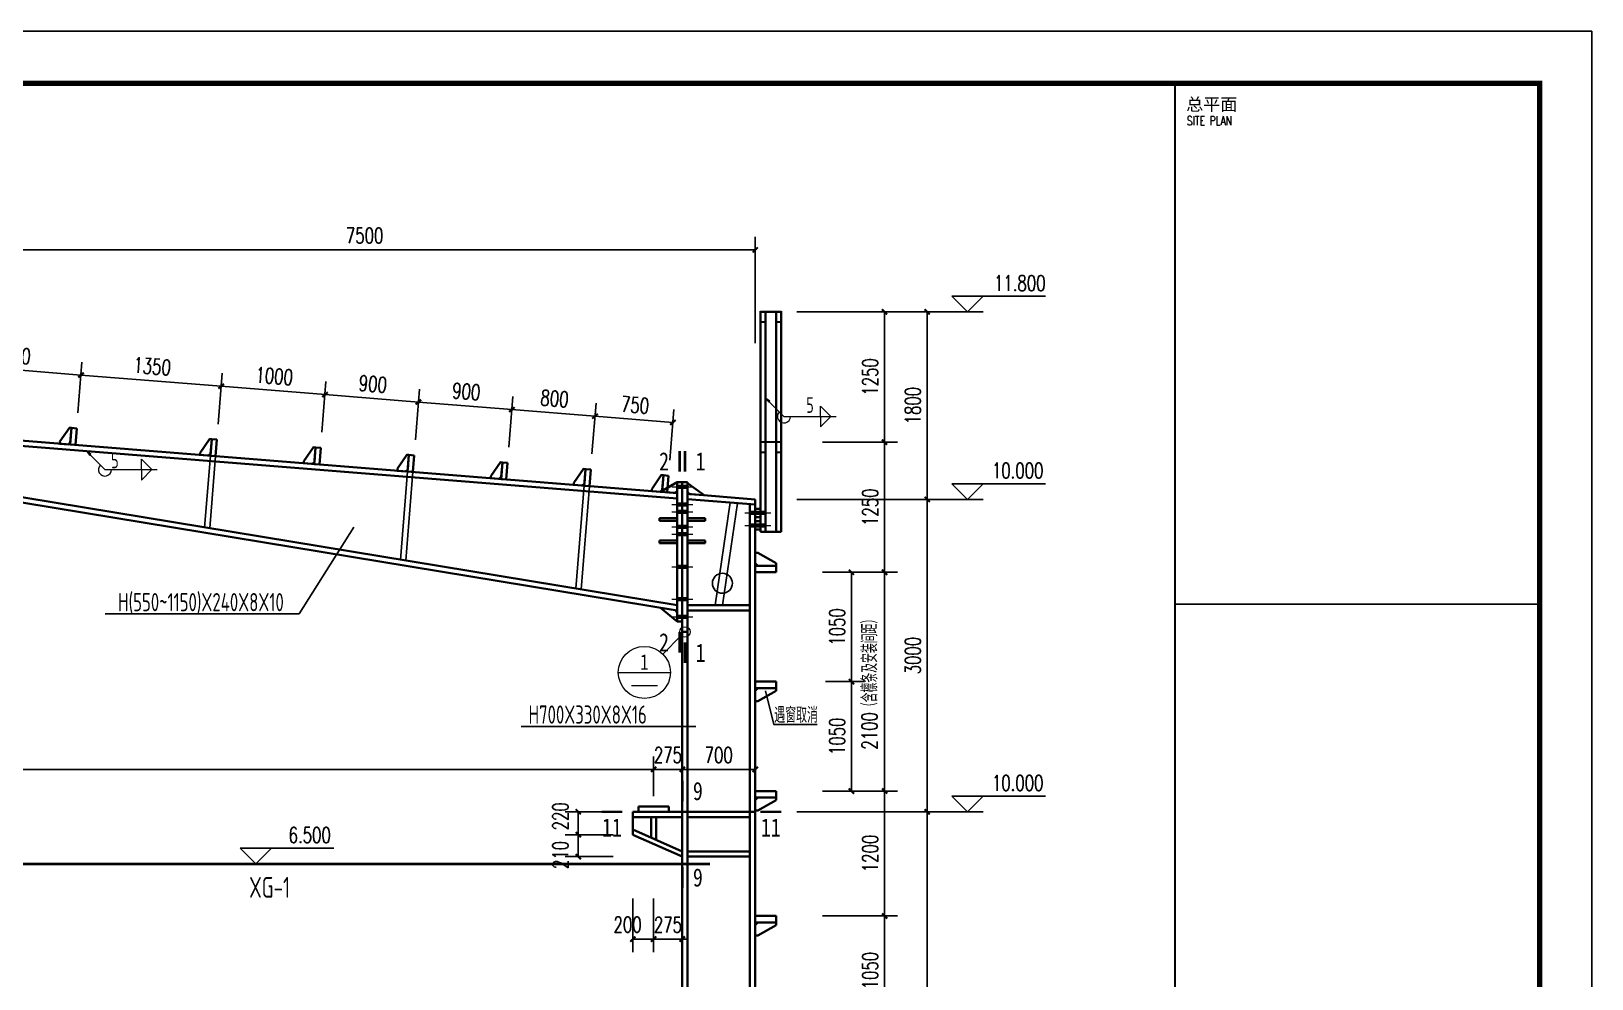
# Model space of a CAD drawing. Extents: x 14475413 to 15955882, y -732572 to -282951.
# Drawn here: x 15676885 to 15706845, y -554591 to -536394 of the extents above; entities that cross this region are included whole.
import ezdxf
from ezdxf.enums import TextEntityAlignment as Align

# ---------------------------------------------------------------- set-up
doc = ezdxf.new("R2010")
doc.units = 0
doc.header["$LTSCALE"] = 1000
doc.header["$MEASUREMENT"] = 0
doc.linetypes.add('DOTE', pattern=[2.42, 2, -0.2, 0.02, -0.2])
for name, color, linetype, lineweight in [('10', 7, 'Continuous', 35), ('114', 2, 'Continuous', 18), ('12', 2, 'Continuous', 35), ('14', 2, 'Continuous', 35), ('墙线__粗线', 7, 'Continuous', 18), ('焊缝标注', 9, 'Continuous', 18), ('索引符号标注', 9, 'Continuous', 18)]:
    doc.layers.add(name, color=color, linetype=linetype, lineweight=lineweight)
for name, color, linetype in [('3T_WOOD', 21, 'Continuous'), ('BALCONY', 6, 'Continuous'), ('FRAMING', 2, 'Continuous'), ('PUB_DIM', 3, 'Continuous'), ('PUB_TEXT', 7, 'Continuous'), ('TK', 4, 'Continuous')]:
    doc.layers.add(name, color=color, linetype=linetype)
doc.styles.add('_TCH_DIM', font='SIMPLEX', dxfattribs={"bigfont": 'GBCBIG'})
doc.styles.add('_TCH_DIM_T3', font='SIMPLEX', dxfattribs={"width": 0.705882, "bigfont": 'GBCBIG'})
doc.styles.add('FromPkpm', font='Pkpmeng', dxfattribs={"width": 0.7, "bigfont": 'hztxt'})
doc.styles.add('ROMANS', font='romans', dxfattribs={"width": 0.65, "height": 231.275})
doc.styles.add('TSSD_Dimension', font='Tssdeng.shx', dxfattribs={"width": 0.7, "bigfont": 'hztxt.shx'})
doc.styles.add('TSSD_REIN', font='tssdeng.shx', dxfattribs={"width": 0.7, "bigfont": 'tssdchn.shx'})
doc.styles.add('图框字体', font='', dxfattribs={"width": 0.8})
doc.styles.add('图签宋体', font='', dxfattribs={"height": 300})
doc.styles.add('宋体', font='', dxfattribs={"width": 0.8})
doc.styles.get('图框字体').set_extended_font_data('NSimSun')
doc.styles.get('图签宋体').set_extended_font_data('NSimSun')
doc.styles.get('宋体').set_extended_font_data('SimSun')
doc.dimstyles.new('_TCH_ARCH&&100', dxfattribs={"dimtxt": 297.5, "dimasz": 100, "dimexe": 250, "dimexo": 300, "dimgap": 126.25, "dimtad": 1, "dimdec": 0, "dimzin": 0, "dimdsep": 46, "dimtxsty": '_TCH_DIM_T3', "dimblk": 'ARCHTICK', "dimcen": 0.09, "dimclrt": 7, "dimazin": 2, "dimtfac": 1, "dimtdec": 0, "dimtix": 1, "dimtmove": 2, "dimatfit": 3, "dimfxl": 0, "dimtolj": 1, "dimtzin": 0, "dimarcsym": 0})

# ---------------------------------------------------------------- blocks, each defined once
blk = doc.blocks.new('w453w53')
at = {"layer": '12', "color": 4}
for p, q in [((473598, 1381074, -5700), (474078, 1381074, -5700)), ((473598, 1380924, -5700), (473598, 1381074, -5700)), ((473598, 1381074, -5700), (474078, 1381074, -5700)), ((473598, 1380924, -5700), (473598, 1380864, -5700)), ((474078, 1380865, -5700), (474018, 1380924, -5700)), ((474078, 1381074, -5700), (474078, 1380925, -5700)), ((473598, 1380864, -5700), (474019, 1380624, -5700)), ((474019, 1380624, -5700), (474078, 1380625, -5700)), ((474078, 1380625, -5700), (474078, 1380865, -5700))]:
    blk.add_line(p, q, dxfattribs=at)
at = {"layer": '12', "color": 4, "elevation": -5700}
blk.add_lwpolyline([(474078, 1380925), (473598, 1380925)], dxfattribs=at)
blk = doc.blocks.new('GeYuanFrame_70858531', base_point=(20.09, 4.53))
at = {"layer": 'TK'}
blk.add_lwpolyline([(20.09, 4.53), (20.09, 598.53), (1491.09, 598.53), (1491.09, 4.53)], close=True, dxfattribs=at)
at = {"layer": 'TK', "const_width": 1}
blk.add_lwpolyline([(45.09, 588.53), (1481.09, 588.53), (1481.09, 14.53), (45.09, 14.53)], close=True, dxfattribs=at)
at = {"layer": 'TK'}
for points, const_width in [([(1411.09, 588.53), (1411.09, 14.53)], 0.4), ([(1411.09, 488.5), (1481.09, 488.5)], 0.35)]:
    blk.add_lwpolyline(points, dxfattribs=dict(at, const_width=const_width))
at = {"layer": 'TK', "style": '图签宋体'}
blk.add_text('总平面', height=2.4, dxfattribs=at).set_placement((1413.23, 583.28))
at = {"layer": 'TK', "style": 'ROMANS', "width": 0.76}
blk.add_text('SITE PLAN', height=1.697, dxfattribs=at).set_placement((1413.35, 580.49))
blk = doc.blocks.new('_ArchTick')
at = {"color": 0, "linetype": 'ByBlock', "const_width": 0.4}
blk.add_lwpolyline([(-0.5, -0.5), (0.5, 0.5)], dxfattribs=at)
blk = doc.blocks.new('*D810')
at = {"layer": 'Defpoints', "color": 0}
for p in [(15691284, -551384), (15694086, -551384), (15691284, -565385)]:
    blk.add_point(p, dxfattribs=at)
at = {"layer": 'PUB_DIM', "color": 0, "lineweight": -2}
for p, q in [((15691584, -551384), (15694336, -551384)), ((15694086, -565385), (15694086, -551384)), ((15691584, -565385), (15694336, -565385))]:
    blk.add_line(p, q, dxfattribs=at)
at = {"layer": 'PUB_DIM', "color": 0, "lineweight": -2, "xscale": 100, "yscale": 100, "zscale": 100}
for p, rotation in [((15694086, -551384), 90), ((15694086, -565385), 270)]:
    blk.add_blockref('_ArchTick', p, dxfattribs=dict(at, rotation=rotation))
at = {"layer": 'PUB_DIM', "color": 7, "insert": (15693811, -558385), "char_height": 297.5, "attachment_point": 5, "rotation": 90, "style": '_TCH_DIM_T3'}
blk.add_mtext('\\A1;7000', dxfattribs=at)
blk = doc.blocks.new('*D811')
at = {"layer": 'Defpoints', "color": 0}
for p in [(15691284, -545384), (15694086, -545384), (15691284, -551384)]:
    blk.add_point(p, dxfattribs=at)
at = {"layer": 'PUB_DIM', "color": 0, "lineweight": -2}
for p, q in [((15691584, -545384), (15694336, -545384)), ((15694086, -551384), (15694086, -545384)), ((15691584, -551384), (15694336, -551384))]:
    blk.add_line(p, q, dxfattribs=at)
at = {"layer": 'PUB_DIM', "color": 0, "lineweight": -2, "xscale": 100, "yscale": 100, "zscale": 100}
for p, rotation in [((15694086, -545384), 90), ((15694086, -551384), 270)]:
    blk.add_blockref('_ArchTick', p, dxfattribs=dict(at, rotation=rotation))
at = {"layer": 'PUB_DIM', "color": 7, "insert": (15693811, -548384), "char_height": 297.5, "attachment_point": 5, "rotation": 90, "style": '_TCH_DIM_T3'}
blk.add_mtext('\\A1;3000', dxfattribs=at)
blk = doc.blocks.new('*D812')
at = {"layer": 'Defpoints', "color": 0}
for p in [(15691284, -541784), (15694086, -541784), (15691284, -545384)]:
    blk.add_point(p, dxfattribs=at)
at = {"layer": 'PUB_DIM', "color": 0, "lineweight": -2}
for p, q in [((15691584, -541784), (15694336, -541784)), ((15694086, -545384), (15694086, -541784)), ((15691584, -545384), (15694336, -545384))]:
    blk.add_line(p, q, dxfattribs=at)
at = {"layer": 'PUB_DIM', "color": 0, "lineweight": -2, "xscale": 100, "yscale": 100, "zscale": 100}
for p, rotation in [((15694086, -541784), 90), ((15694086, -545384), 270)]:
    blk.add_blockref('_ArchTick', p, dxfattribs=dict(at, rotation=rotation))
at = {"layer": 'PUB_DIM', "color": 7, "insert": (15693811, -543584), "char_height": 297.5, "attachment_point": 5, "rotation": 90, "style": '_TCH_DIM_T3'}
blk.add_mtext('\\A1;1800', dxfattribs=at)
blk = doc.blocks.new('*D816')
at = {"layer": 'Defpoints', "color": 0}
for p in [(15691778, -553385), (15693267, -553385), (15691778, -555485)]:
    blk.add_point(p, dxfattribs=at)
at = {"layer": 'PUB_DIM', "color": 0, "lineweight": -2}
for p, q in [((15692078, -553385), (15693517, -553385)), ((15693267, -555485), (15693267, -553385)), ((15692078, -555485), (15693517, -555485))]:
    blk.add_line(p, q, dxfattribs=at)
at = {"layer": 'PUB_DIM', "color": 0, "lineweight": -2, "xscale": 100, "yscale": 100, "zscale": 100}
for p, rotation in [((15693267, -553385), 90), ((15693267, -555485), 270)]:
    blk.add_blockref('_ArchTick', p, dxfattribs=dict(at, rotation=rotation))
at = {"layer": 'PUB_DIM', "color": 7, "insert": (15692992, -554435), "char_height": 297.5, "attachment_point": 5, "rotation": 90, "style": '_TCH_DIM_T3'}
blk.add_mtext('\\A1;1050', dxfattribs=at)
blk = doc.blocks.new('*D817')
at = {"layer": 'Defpoints', "color": 0}
for p in [(15691778, -550985), (15693267, -550985), (15691778, -553385)]:
    blk.add_point(p, dxfattribs=at)
at = {"layer": 'PUB_DIM', "color": 0, "lineweight": -2}
for p, q in [((15692078, -550985), (15693517, -550985)), ((15693267, -553385), (15693267, -550985)), ((15692078, -553385), (15693517, -553385))]:
    blk.add_line(p, q, dxfattribs=at)
at = {"layer": 'PUB_DIM', "color": 0, "lineweight": -2, "xscale": 100, "yscale": 100, "zscale": 100}
for p, rotation in [((15693267, -550985), 90), ((15693267, -553385), 270)]:
    blk.add_blockref('_ArchTick', p, dxfattribs=dict(at, rotation=rotation))
at = {"layer": 'PUB_DIM', "color": 7, "insert": (15692992, -552185), "char_height": 297.5, "attachment_point": 5, "rotation": 90, "style": '_TCH_DIM_T3'}
blk.add_mtext('\\A1;1200', dxfattribs=at)
blk = doc.blocks.new('*D818')
at = {"layer": 'Defpoints', "color": 0}
for p in [(15691778, -546785), (15693267, -546785), (15691778, -550985)]:
    blk.add_point(p, dxfattribs=at)
at = {"layer": 'PUB_DIM', "color": 0, "lineweight": -2}
for p, q in [((15692078, -546785), (15693517, -546785)), ((15693267, -550985), (15693267, -546785)), ((15692078, -550985), (15693517, -550985))]:
    blk.add_line(p, q, dxfattribs=at)
at = {"layer": 'PUB_DIM', "color": 0, "lineweight": -2, "xscale": 100, "yscale": 100, "zscale": 100}
for p, rotation in [((15693267, -546785), 90), ((15693267, -550985), 270)]:
    blk.add_blockref('_ArchTick', p, dxfattribs=dict(at, rotation=rotation))
at = {"layer": 'PUB_DIM', "color": 7, "insert": (15692982, -548885), "char_height": 297.5, "attachment_point": 5, "rotation": 90, "style": '_TCH_DIM_T3'}
blk.add_mtext('\\A1;2100（含檩条及安装间距）', dxfattribs=at)
blk = doc.blocks.new('*D819')
at = {"layer": 'Defpoints', "color": 0}
for p in [(15691778, -544285), (15693267, -544285), (15691778, -546785)]:
    blk.add_point(p, dxfattribs=at)
at = {"layer": 'PUB_DIM', "color": 0, "lineweight": -2}
for p, q in [((15692078, -544285), (15693517, -544285)), ((15693267, -546785), (15693267, -544285)), ((15692078, -546785), (15693517, -546785))]:
    blk.add_line(p, q, dxfattribs=at)
at = {"layer": 'PUB_DIM', "color": 0, "lineweight": -2, "xscale": 100, "yscale": 100, "zscale": 100}
for p, rotation in [((15693267, -544285), 90), ((15693267, -546785), 270)]:
    blk.add_blockref('_ArchTick', p, dxfattribs=dict(at, rotation=rotation))
at = {"layer": 'PUB_DIM', "color": 7, "insert": (15692992, -545535), "char_height": 297.5, "attachment_point": 5, "rotation": 90, "style": '_TCH_DIM_T3'}
blk.add_mtext('\\A1;1250', dxfattribs=at)
blk = doc.blocks.new('*D820')
at = {"layer": 'Defpoints', "color": 0}
for p in [(15691778, -541784), (15693267, -541784), (15691778, -544285)]:
    blk.add_point(p, dxfattribs=at)
at = {"layer": 'PUB_DIM', "color": 0, "lineweight": -2}
for p, q in [((15692078, -541784), (15693517, -541784)), ((15693267, -544285), (15693267, -541784)), ((15692078, -544285), (15693517, -544285))]:
    blk.add_line(p, q, dxfattribs=at)
at = {"layer": 'PUB_DIM', "color": 0, "lineweight": -2, "xscale": 100, "yscale": 100, "zscale": 100}
for p, rotation in [((15693267, -541784), 90), ((15693267, -544285), 270)]:
    blk.add_blockref('_ArchTick', p, dxfattribs=dict(at, rotation=rotation))
at = {"layer": 'PUB_DIM', "color": 7, "insert": (15692992, -543034), "char_height": 297.5, "attachment_point": 5, "rotation": 90, "style": '_TCH_DIM_T3'}
blk.add_mtext('\\A1;1250', dxfattribs=at)
blk = doc.blocks.new('*D823')
at = {"layer": 'Defpoints', "color": 0}
for p in [(15691832, -546785), (15692632, -546785), (15691832, -548885)]:
    blk.add_point(p, dxfattribs=at)
at = {"layer": 'PUB_DIM', "color": 0, "lineweight": -2}
for p, q in [((15692132, -546785), (15692882, -546785)), ((15692632, -548885), (15692632, -546785)), ((15692132, -548885), (15692882, -548885))]:
    blk.add_line(p, q, dxfattribs=at)
at = {"layer": 'PUB_DIM', "color": 0, "lineweight": -2, "xscale": 100, "yscale": 100, "zscale": 100}
for p, rotation in [((15692632, -546785), 90), ((15692632, -548885), 270)]:
    blk.add_blockref('_ArchTick', p, dxfattribs=dict(at, rotation=rotation))
at = {"layer": 'PUB_DIM', "color": 7, "insert": (15692357, -547835), "char_height": 297.5, "attachment_point": 5, "rotation": 90, "style": '_TCH_DIM_T3'}
blk.add_mtext('\\A1;1050', dxfattribs=at)
blk = doc.blocks.new('*D824')
at = {"layer": 'Defpoints', "color": 0}
for p in [(15691832, -548885), (15692632, -548885), (15691832, -550985)]:
    blk.add_point(p, dxfattribs=at)
at = {"layer": 'PUB_DIM', "color": 0, "lineweight": -2}
for p, q in [((15692132, -548885), (15692882, -548885)), ((15692632, -550985), (15692632, -548885)), ((15692132, -550985), (15692882, -550985))]:
    blk.add_line(p, q, dxfattribs=at)
at = {"layer": 'PUB_DIM', "color": 0, "lineweight": -2, "xscale": 100, "yscale": 100, "zscale": 100}
for p, rotation in [((15692632, -548885), 90), ((15692632, -550985), 270)]:
    blk.add_blockref('_ArchTick', p, dxfattribs=dict(at, rotation=rotation))
at = {"layer": 'PUB_DIM', "color": 7, "insert": (15692357, -549935), "char_height": 297.5, "attachment_point": 5, "rotation": 90, "style": '_TCH_DIM_T3'}
blk.add_mtext('\\A1;1050', dxfattribs=at)
blk = doc.blocks.new('*D839')
at = {"layer": 'Defpoints', "color": 0}
for p in [(15687388, -551384), (15688359, -551384), (15688359, -551824)]:
    blk.add_point(p, dxfattribs=at)
at = {"layer": 'PUB_DIM', "color": 0, "lineweight": -2}
for p, q in [((15688059, -551384), (15687138, -551384)), ((15687388, -551824), (15687388, -551384)), ((15688059, -551824), (15687138, -551824))]:
    blk.add_line(p, q, dxfattribs=at)
at = {"layer": 'PUB_DIM', "color": 0, "lineweight": -2, "xscale": 100, "yscale": 100, "zscale": 100}
for p, rotation in [((15687388, -551384), 90), ((15687388, -551824), 270)]:
    blk.add_blockref('_ArchTick', p, dxfattribs=dict(at, rotation=rotation))
at = {"layer": 'PUB_DIM', "color": 7, "insert": (15687043, -551471), "char_height": 297.5, "attachment_point": 5, "rotation": 90, "style": '_TCH_DIM_T3'}
blk.add_mtext('\\A1;220', dxfattribs=at)
blk = doc.blocks.new('*D840')
at = {"layer": 'Defpoints', "color": 0}
for p in [(15687388, -551824), (15688359, -551824), (15688359, -552244)]:
    blk.add_point(p, dxfattribs=at)
at = {"layer": 'PUB_DIM', "color": 0, "lineweight": -2}
for p, q in [((15688059, -551824), (15687138, -551824)), ((15687388, -552244), (15687388, -551824)), ((15688059, -552244), (15687138, -552244))]:
    blk.add_line(p, q, dxfattribs=at)
at = {"layer": 'PUB_DIM', "color": 0, "lineweight": -2, "xscale": 100, "yscale": 100, "zscale": 100}
for p, rotation in [((15687388, -551824), 90), ((15687388, -552244), 270)]:
    blk.add_blockref('_ArchTick', p, dxfattribs=dict(at, rotation=rotation))
at = {"layer": 'PUB_DIM', "color": 7, "insert": (15687043, -552214), "char_height": 297.5, "attachment_point": 5, "rotation": 90, "style": '_TCH_DIM_T3'}
blk.add_mtext('\\A1;210', dxfattribs=at)
blk = doc.blocks.new('*D841')
at = {"layer": 'Defpoints', "color": 0}
for p in [(15688434, -552751), (15688834, -552751), (15688834, -553829)]:
    blk.add_point(p, dxfattribs=at)
at = {"layer": 'PUB_DIM', "color": 0, "lineweight": -2}
for p, q in [((15688434, -553051), (15688434, -554079)), ((15688834, -553051), (15688834, -554079)), ((15688434, -553829), (15688834, -553829))]:
    blk.add_line(p, q, dxfattribs=at)
at = {"layer": 'PUB_DIM', "color": 0, "lineweight": -2, "xscale": 100, "yscale": 100, "zscale": 100, "rotation": 180}
blk.add_blockref('_ArchTick', (15688434, -553829), dxfattribs=at)
at = {"layer": 'PUB_DIM', "color": 0, "lineweight": -2, "xscale": 100, "yscale": 100, "zscale": 100}
blk.add_blockref('_ArchTick', (15688834, -553829), dxfattribs=at)
at = {"layer": 'PUB_DIM', "color": 7, "insert": (15688333, -553551), "char_height": 297.5, "attachment_point": 5, "style": '_TCH_DIM_T3'}
blk.add_mtext('\\A1;200', dxfattribs=at)
blk = doc.blocks.new('*D842')
at = {"layer": 'Defpoints', "color": 0}
for p in [(15688834, -552751), (15689384, -552751), (15689384, -553829)]:
    blk.add_point(p, dxfattribs=at)
at = {"layer": 'PUB_DIM', "color": 0, "lineweight": -2}
for p, q in [((15688834, -553051), (15688834, -554079)), ((15689384, -553051), (15689384, -554079)), ((15688834, -553829), (15688734, -553829)), ((15688834, -553829), (15689384, -553829)), ((15689384, -553829), (15689484, -553829))]:
    blk.add_line(p, q, dxfattribs=at)
at = {"layer": 'PUB_DIM', "color": 0, "lineweight": -2, "xscale": 100, "yscale": 100, "zscale": 100}
blk.add_blockref('_ArchTick', (15688834, -553829), dxfattribs=at)
at = {"layer": 'PUB_DIM', "color": 0, "lineweight": -2, "xscale": 100, "yscale": 100, "zscale": 100, "rotation": 180}
blk.add_blockref('_ArchTick', (15689384, -553829), dxfattribs=at)
at = {"layer": 'PUB_DIM', "color": 7, "insert": (15689109, -553554), "char_height": 297.5, "attachment_point": 5, "style": '_TCH_DIM_T3'}
blk.add_mtext('\\A1;275', dxfattribs=at)
blk = doc.blocks.new('*D849')
at = {"layer": 'Defpoints', "color": 0}
for p in [(15688834, -550569), (15631834, -551384), (15688834, -551384)]:
    blk.add_point(p, dxfattribs=at)
at = {"layer": 'PUB_DIM', "color": 0, "lineweight": -2}
for p, q in [((15631834, -551084), (15631834, -550319)), ((15688834, -551084), (15688834, -550319)), ((15631834, -550569), (15688834, -550569))]:
    blk.add_line(p, q, dxfattribs=at)
at = {"layer": 'PUB_DIM', "color": 0, "lineweight": -2, "xscale": 100, "yscale": 100, "zscale": 100, "rotation": 180}
blk.add_blockref('_ArchTick', (15631834, -550569), dxfattribs=at)
at = {"layer": 'PUB_DIM', "color": 0, "lineweight": -2, "xscale": 100, "yscale": 100, "zscale": 100}
blk.add_blockref('_ArchTick', (15688834, -550569), dxfattribs=at)
at = {"layer": 'PUB_DIM', "color": 7, "insert": (15660334, -550294), "char_height": 297.5, "attachment_point": 5, "style": '_TCH_DIM_T3'}
blk.add_mtext('\\A1;28500', dxfattribs=at)
blk = doc.blocks.new('*D850')
at = {"layer": 'Defpoints', "color": 0}
for p in [(15689384, -550569), (15688834, -551384), (15689384, -551384)]:
    blk.add_point(p, dxfattribs=at)
at = {"layer": 'PUB_DIM', "color": 0, "lineweight": -2}
for p, q in [((15688834, -551084), (15688834, -550319)), ((15689384, -551084), (15689384, -550319)), ((15688834, -550569), (15688734, -550569)), ((15688834, -550569), (15689384, -550569)), ((15689384, -550569), (15689484, -550569))]:
    blk.add_line(p, q, dxfattribs=at)
at = {"layer": 'PUB_DIM', "color": 0, "lineweight": -2, "xscale": 100, "yscale": 100, "zscale": 100}
blk.add_blockref('_ArchTick', (15688834, -550569), dxfattribs=at)
at = {"layer": 'PUB_DIM', "color": 0, "lineweight": -2, "xscale": 100, "yscale": 100, "zscale": 100, "rotation": 180}
blk.add_blockref('_ArchTick', (15689384, -550569), dxfattribs=at)
at = {"layer": 'PUB_DIM', "color": 7, "insert": (15689109, -550294), "char_height": 297.5, "attachment_point": 5, "style": '_TCH_DIM_T3'}
blk.add_mtext('\\A1;275', dxfattribs=at)
blk = doc.blocks.new('*D851')
at = {"layer": 'Defpoints', "color": 0}
for p in [(15690784, -550569), (15689384, -551384), (15690784, -551384)]:
    blk.add_point(p, dxfattribs=at)
at = {"layer": 'PUB_DIM', "color": 0, "lineweight": -2}
for p, q in [((15689384, -551084), (15689384, -550319)), ((15690784, -551084), (15690784, -550319)), ((15689384, -550569), (15690784, -550569))]:
    blk.add_line(p, q, dxfattribs=at)
at = {"layer": 'PUB_DIM', "color": 0, "lineweight": -2, "xscale": 100, "yscale": 100, "zscale": 100, "rotation": 180}
blk.add_blockref('_ArchTick', (15689384, -550569), dxfattribs=at)
at = {"layer": 'PUB_DIM', "color": 0, "lineweight": -2, "xscale": 100, "yscale": 100, "zscale": 100}
blk.add_blockref('_ArchTick', (15690784, -550569), dxfattribs=at)
at = {"layer": 'PUB_DIM', "color": 7, "insert": (15690084, -550294), "char_height": 297.5, "attachment_point": 5, "style": '_TCH_DIM_T3'}
blk.add_mtext('\\A1;700', dxfattribs=at)
blk = doc.blocks.new('*D880')
at = {"layer": 'Defpoints', "color": 0}
for p in [(15689203, -543906), (15687626, -544810), (15689121, -544930)]:
    blk.add_point(p, dxfattribs=at)
at = {"layer": 'PUB_DIM', "color": 0, "lineweight": -2}
for p, q in [((15687650, -544511), (15687728, -543537)), ((15689145, -544631), (15689223, -543657)), ((15687708, -543787), (15689203, -543906))]:
    blk.add_line(p, q, dxfattribs=at)
at = {"layer": 'PUB_DIM', "color": 0, "lineweight": -2, "xscale": 100, "yscale": 100, "zscale": 100}
for p, rotation in [((15687708, -543787), 175.422237949959), ((15689203, -543906), 355.422237949959)]:
    blk.add_blockref('_ArchTick', p, dxfattribs=dict(at, rotation=rotation))
at = {"layer": 'PUB_DIM', "color": 7, "insert": (15688478, -543572), "char_height": 297.5, "attachment_point": 5, "rotation": 355.4222, "style": '_TCH_DIM_T3'}
blk.add_mtext('\\A1;750', dxfattribs=at)
blk = doc.blocks.new('*D881')
at = {"layer": 'Defpoints', "color": 0}
for p in [(15687708, -543787), (15686031, -544683), (15687626, -544810)]:
    blk.add_point(p, dxfattribs=at)
at = {"layer": 'PUB_DIM', "color": 0, "lineweight": -2}
for p, q in [((15686055, -544384), (15686133, -543410)), ((15686113, -543659), (15687708, -543787)), ((15687650, -544511), (15687728, -543537))]:
    blk.add_line(p, q, dxfattribs=at)
at = {"layer": 'PUB_DIM', "color": 0, "lineweight": -2, "xscale": 100, "yscale": 100, "zscale": 100}
for p, rotation in [((15686113, -543659), 175.4222379499624), ((15687708, -543787), 355.4222379499624)]:
    blk.add_blockref('_ArchTick', p, dxfattribs=dict(at, rotation=rotation))
at = {"layer": 'PUB_DIM', "color": 7, "insert": (15686932, -543449), "char_height": 297.5, "attachment_point": 5, "rotation": 355.4222, "style": '_TCH_DIM_T3'}
blk.add_mtext('\\A1;800', dxfattribs=at)
blk = doc.blocks.new('*D882')
at = {"layer": 'Defpoints', "color": 0}
for p in [(15686113, -543659), (15684237, -544539), (15686031, -544683)]:
    blk.add_point(p, dxfattribs=at)
at = {"layer": 'PUB_DIM', "color": 0, "lineweight": -2}
for p, q in [((15684261, -544240), (15684339, -543266)), ((15686055, -544384), (15686133, -543410)), ((15684319, -543515), (15686113, -543659))]:
    blk.add_line(p, q, dxfattribs=at)
at = {"layer": 'PUB_DIM', "color": 0, "lineweight": -2, "xscale": 100, "yscale": 100, "zscale": 100}
for p, rotation in [((15684319, -543515), 175.4222379499618), ((15686113, -543659), 355.4222379499618)]:
    blk.add_blockref('_ArchTick', p, dxfattribs=dict(at, rotation=rotation))
at = {"layer": 'PUB_DIM', "color": 7, "insert": (15685238, -543313), "char_height": 297.5, "attachment_point": 5, "rotation": 355.4222, "style": '_TCH_DIM_T3'}
blk.add_mtext('\\A1;900', dxfattribs=at)
blk = doc.blocks.new('*D883')
at = {"layer": 'Defpoints', "color": 0}
for p in [(15684319, -543515), (15682443, -544395), (15684237, -544539)]:
    blk.add_point(p, dxfattribs=at)
at = {"layer": 'PUB_DIM', "color": 0, "lineweight": -2}
for p, q in [((15682466, -544096), (15682544, -543122)), ((15682525, -543372), (15684319, -543515)), ((15684261, -544240), (15684339, -543266))]:
    blk.add_line(p, q, dxfattribs=at)
at = {"layer": 'PUB_DIM', "color": 0, "lineweight": -2, "xscale": 100, "yscale": 100, "zscale": 100}
for p, rotation in [((15682525, -543372), 175.4222379499609), ((15684319, -543515), 355.4222379499609)]:
    blk.add_blockref('_ArchTick', p, dxfattribs=dict(at, rotation=rotation))
at = {"layer": 'PUB_DIM', "color": 7, "insert": (15683444, -543169), "char_height": 297.5, "attachment_point": 5, "rotation": 355.4222, "style": '_TCH_DIM_T3'}
blk.add_mtext('\\A1;900', dxfattribs=at)
blk = doc.blocks.new('*D884')
at = {"layer": 'Defpoints', "color": 0}
for p in [(15682525, -543372), (15680449, -544236), (15682443, -544395)]:
    blk.add_point(p, dxfattribs=at)
at = {"layer": 'PUB_DIM', "color": 0, "lineweight": -2}
for p, q in [((15680473, -543937), (15680551, -542963)), ((15682466, -544096), (15682544, -543122)), ((15680531, -543212), (15682525, -543372))]:
    blk.add_line(p, q, dxfattribs=at)
at = {"layer": 'PUB_DIM', "color": 0, "lineweight": -2, "xscale": 100, "yscale": 100, "zscale": 100}
for p, rotation in [((15680531, -543212), 175.4222379499627), ((15682525, -543372), 355.4222379499627)]:
    blk.add_blockref('_ArchTick', p, dxfattribs=dict(at, rotation=rotation))
at = {"layer": 'PUB_DIM', "color": 7, "insert": (15681550, -543018), "char_height": 297.5, "attachment_point": 5, "rotation": 355.4222, "style": '_TCH_DIM_T3'}
blk.add_mtext('\\A1;1000', dxfattribs=at)
blk = doc.blocks.new('*D885')
at = {"layer": 'Defpoints', "color": 0}
for p in [(15680531, -543212), (15677758, -544020), (15680449, -544236)]:
    blk.add_point(p, dxfattribs=at)
at = {"layer": 'PUB_DIM', "color": 0, "lineweight": -2}
for p, q in [((15677781, -543721), (15677859, -542747)), ((15677840, -542996), (15680531, -543212)), ((15680473, -543937), (15680551, -542963))]:
    blk.add_line(p, q, dxfattribs=at)
at = {"layer": 'PUB_DIM', "color": 0, "lineweight": -2, "xscale": 100, "yscale": 100, "zscale": 100}
for p, rotation in [((15677840, -542996), 175.4222379499587), ((15680531, -543212), 355.4222379499587)]:
    blk.add_blockref('_ArchTick', p, dxfattribs=dict(at, rotation=rotation))
at = {"layer": 'PUB_DIM', "color": 7, "insert": (15679207, -542830), "char_height": 297.5, "attachment_point": 5, "rotation": 355.4222, "style": '_TCH_DIM_T3'}
blk.add_mtext('\\A1;1350', dxfattribs=at)
blk = doc.blocks.new('*D886')
at = {"layer": 'Defpoints', "color": 0}
for p in [(15677840, -542996), (15675066, -543805), (15677758, -544020)]:
    blk.add_point(p, dxfattribs=at)
at = {"layer": 'PUB_DIM', "color": 0, "lineweight": -2}
for p, q in [((15675090, -543506), (15675168, -542532)), ((15675148, -542781), (15677840, -542996)), ((15677781, -543721), (15677859, -542747))]:
    blk.add_line(p, q, dxfattribs=at)
at = {"layer": 'PUB_DIM', "color": 0, "lineweight": -2, "xscale": 100, "yscale": 100, "zscale": 100}
for p, rotation in [((15675148, -542781), 175.4222379499624), ((15677840, -542996), 355.4222379499623)]:
    blk.add_blockref('_ArchTick', p, dxfattribs=dict(at, rotation=rotation))
at = {"layer": 'PUB_DIM', "color": 7, "insert": (15676516, -542615), "char_height": 297.5, "attachment_point": 5, "rotation": 355.4222, "style": '_TCH_DIM_T3'}
blk.add_mtext('\\A1;1350', dxfattribs=at)
blk = doc.blocks.new('*D904')
at = {"layer": 'Defpoints', "color": 0}
for p in [(15690786, -540593), (15675786, -542684), (15690786, -542684)]:
    blk.add_point(p, dxfattribs=at)
at = {"layer": 'PUB_DIM', "color": 0, "lineweight": -2}
for p, q in [((15675786, -542384), (15675786, -540343)), ((15690786, -542384), (15690786, -540343)), ((15675786, -540593), (15690786, -540593))]:
    blk.add_line(p, q, dxfattribs=at)
at = {"layer": 'PUB_DIM', "color": 0, "lineweight": -2, "xscale": 100, "yscale": 100, "zscale": 100, "rotation": 180}
blk.add_blockref('_ArchTick', (15675786, -540593), dxfattribs=at)
at = {"layer": 'PUB_DIM', "color": 0, "lineweight": -2, "xscale": 100, "yscale": 100, "zscale": 100}
blk.add_blockref('_ArchTick', (15690786, -540593), dxfattribs=at)
at = {"layer": 'PUB_DIM', "color": 7, "insert": (15683286, -540318), "char_height": 297.5, "attachment_point": 5, "style": '_TCH_DIM_T3'}
blk.add_mtext('\\A1;7500', dxfattribs=at)

msp = doc.modelspace()

# ---------------------------------------------------------------- hatches: boundary and pattern name
at = {"layer": '焊缝标注'}
for points in [[(15690983.8, -543437.9), (15691043.7, -543519.4), (15691064.9, -543498.3)], [(15677948.2, -544457.9), (15678008, -544539.4), (15678029.3, -544518.3)]]:
    msp.add_hatch(color=256, dxfattribs=at).paths.add_polyline_path(points)

# ---------------------------------------------------------------- linework, layer by layer
at = {"color": 3, "lineweight": 35, "ltscale": 100}
for p, q in [((15690883.8, -546008.7), (15690883.8, -541784.5)), ((15690883.8, -541784.5), (15690983.8, -541784.5)), ((15690883.8, -541784.5), (15691283.8, -541784.5)), ((15690983.8, -546008.7), (15690983.8, -541784.5)), ((15691183.8, -546008.7), (15691183.8, -541784.5)), ((15691183.8, -541784.5), (15691283.8, -541784.5)), ((15691283.8, -546008.7), (15691283.8, -541784.5)), ((15675775.8, -544284.1), (15689283.8, -545364.8)), ((15675783.8, -544184.5), (15689283.8, -545264.5)), ((15675704.1, -545180.9), (15689283.8, -547418.2)), ((15675696.1, -545281), (15689283.8, -547519.5)), ((15690683.8, -551384.5), (15690683.8, -545476.8)), ((15690783.8, -545484.8), (15690683.8, -545476.8)), ((15690783.8, -551384.5), (15690783.8, -545484.8)), ((15690883.8, -546008.7), (15691283.8, -546008.7)), ((15689383.8, -551384.5), (15689383.8, -547929.5)), ((15689483.8, -547929.5), (15689383.8, -547929.5)), ((15689483.8, -551384.5), (15689483.8, -547929.5)), ((15689383.8, -565284.5), (15689383.8, -551384.5)), ((15689483.8, -551384.5), (15689383.8, -551384.5)), ((15689483.8, -565284.5), (15689483.8, -551384.5)), ((15690683.8, -551384.5), (15689483.8, -551384.5)), ((15690683.8, -565284.5), (15690683.8, -551384.5)), ((15690783.8, -551384.5), (15690683.8, -551384.5)), ((15690783.8, -565284.5), (15690783.8, -551384.5))]:
    msp.add_line(p, q, dxfattribs=at)
at = {"const_width": 37.7}
for points in [[(15691183.8, -541978.3), (15691283.8, -541978.3), (15691283.8, -541784.5), (15690883.8, -541784.5), (15690883.8, -541978.3), (15690981.1, -541978.3)], [(15691183.8, -544478.3), (15691283.8, -544478.3), (15691283.8, -544284.5), (15690883.8, -544284.5), (15690883.8, -544478.3), (15690981.1, -544478.3)]]:
    msp.add_lwpolyline(points, dxfattribs=at)
at = {"layer": '10', "lineweight": 35, "ltscale": 100, "const_width": 50}
for points in [[(15689333.8, -544454), (15689333.8, -544854)], [(15689433.8, -544454), (15689433.8, -544854)], [(15689333.8, -548329.5), (15689333.8, -547929.5)], [(15689433.8, -548529.5), (15689433.8, -548129.5)], [(15689383.8, -550784.5), (15689383.8, -551184.5)], [(15687833.8, -551384.5), (15688233.8, -551384.5)], [(15691283.8, -551384.5), (15690883.8, -551384.5)], [(15689383.8, -552844.5), (15689383.8, -552444.5)]]:
    msp.add_lwpolyline(points, dxfattribs=at)
at = {"layer": '114', "lineweight": 18, "ltscale": 100}
for p, q in [((15689183.8, -545144.5), (15689583.8, -545144.5)), ((15689183.8, -545484.8), (15689583.8, -545484.8)), ((15689183.8, -545624.8), (15689583.8, -545624.8)), ((15690583.8, -545644.8), (15691083.8, -545644.8)), ((15689183.8, -545914.8), (15689583.8, -545914.8)), ((15689183.8, -546054.8), (15689583.8, -546054.8)), ((15690583.8, -545884.8), (15691083.8, -545884.8)), ((15689183.8, -546676.8), (15689583.8, -546676.8)), ((15689183.8, -547298.2), (15689583.8, -547298.2)), ((15689183.8, -547639.5), (15689583.8, -547639.5))]:
    msp.add_line(p, q, dxfattribs=at)
at = {"layer": '114', "color": 1, "lineweight": 70, "ltscale": 100}
for p, q in [((15689283.8, -545144.5), (15689483.8, -545144.5)), ((15689283.8, -545484.8), (15689483.8, -545484.8)), ((15689283.8, -545624.8), (15689483.8, -545624.8)), ((15690683.8, -545644.8), (15690983.8, -545644.8)), ((15689283.8, -545914.8), (15689483.8, -545914.8)), ((15689283.8, -546054.8), (15689483.8, -546054.8)), ((15690683.8, -545884.8), (15690983.8, -545884.8)), ((15689283.8, -546676.8), (15689483.8, -546676.8)), ((15689283.8, -547298.2), (15689483.8, -547298.2)), ((15689283.8, -547639.5), (15689483.8, -547639.5))]:
    msp.add_line(p, q, dxfattribs=at)
at = {"layer": '12', "lineweight": 35, "ltscale": 100}
for p, q in [((15677632.4, -544332), (15677657.9, -544013)), ((15677657.9, -544013), (15677757.6, -544020.9)), ((15677757.6, -544020.9), (15677732, -544339.9)), ((15677732, -544339.9), (15677632.4, -544332)), ((15680323.8, -544547.3), (15680349.3, -544228.3)), ((15680349.3, -544228.3), (15680449, -544236.3)), ((15680449, -544236.3), (15680423.4, -544555.2)), ((15680423.4, -544555.2), (15680323.8, -544547.3)), ((15682317.4, -544706.8), (15682342.9, -544387.8)), ((15682342.9, -544387.8), (15682442.6, -544395.8)), ((15682442.6, -544395.8), (15682417.1, -544714.7)), ((15684111.7, -544850.3), (15684137.2, -544531.3)), ((15684137.2, -544531.3), (15684236.9, -544539.3)), ((15684236.9, -544539.3), (15684211.3, -544858.3)), ((15682417.1, -544714.7), (15682317.4, -544706.8)), ((15684211.3, -544858.3), (15684111.7, -544850.3)), ((15685905.9, -544993.8), (15685931.4, -544674.8)), ((15685931.4, -544674.8), (15686031.1, -544682.8)), ((15686031.1, -544682.8), (15686005.6, -545001.7)), ((15687500.8, -545121.5), (15687526.3, -544802.5)), ((15687526.3, -544802.5), (15687626, -544810.5)), ((15687626, -544810.5), (15687600.5, -545129.4)), ((15688996, -545241.2), (15689021.6, -544922.2)), ((15689021.6, -544922.2), (15689121.2, -544930.2)), ((15689121.2, -544930.2), (15689095.7, -545249.2)), ((15686005.6, -545001.7), (15685905.9, -544993.8)), ((15687600.5, -545129.4), (15687500.8, -545121.5)), ((15689095.7, -545249.2), (15688996, -545241.2))]:
    msp.add_line(p, q, dxfattribs=at)
for points in [[(15677436.2, -544276.1), (15677433, -544316), (15677592.5, -544328.8), (15677635.6, -544292.1), (15677657.9, -544013), (15677618, -544009.8)], [(15680127.6, -544491.5), (15680124.4, -544531.3), (15680283.9, -544544.1), (15680327, -544507.4), (15680349.3, -544228.3), (15680309.4, -544225.1)], [(15682121.2, -544650.9), (15682118, -544690.8), (15682277.5, -544703.6), (15682320.6, -544666.9), (15682342.9, -544387.8), (15682303, -544384.6)], [(15683915.5, -544794.5), (15683912.3, -544834.4), (15684071.8, -544847.1), (15684114.9, -544810.4), (15684137.2, -544531.3), (15684097.3, -544528.1)], [(15685709.8, -544938), (15685706.6, -544977.8), (15685866.1, -544990.6), (15685909.1, -544953.9), (15685931.4, -544674.8), (15685891.6, -544671.6)], [(15687304.7, -545065.7), (15687301.5, -545105.5), (15687461, -545118.3), (15687504, -545081.6), (15687526.3, -544802.5), (15687486.5, -544799.3)], [(15688799.9, -545185.4), (15688796.7, -545225.3), (15688956.2, -545238), (15688999.2, -545201.3), (15689021.6, -544922.2), (15688981.7, -544919)]]:
    msp.add_lwpolyline(points, close=True, dxfattribs=at)
at = {"layer": '14', "lineweight": 35, "ltscale": 100}
for p, q in [((15688964.8, -545238.9), (15689283.8, -545054.5)), ((15689243.9, -545261.3), (15688964.8, -545238.9)), ((15689283.8, -545224.5), (15689243.9, -545261.3)), ((15689283.8, -547729.5), (15689283.8, -545054)), ((15689283.8, -545054), (15689383.8, -545054)), ((15689283.8, -545054.5), (15689283.8, -545224.5)), ((15689383.8, -547929.5), (15689383.8, -545054)), ((15689383.8, -545054), (15689483.8, -545054)), ((15689383.8, -545054), (15689383.8, -547729.5)), ((15689483.8, -545054), (15689483.8, -547929.5)), ((15689483.8, -545240.5), (15689483.8, -545070.5)), ((15689483.8, -545070.5), (15689802.8, -545306)), ((15689523.7, -545283.6), (15689483.8, -545240.5)), ((15689483.8, -545280.5), (15690783.8, -545384.5)), ((15689483.8, -545380.8), (15689483.8, -545280.5)), ((15690783.8, -545484.8), (15689483.8, -545380.8)), ((15689802.8, -545306), (15689523.7, -545283.6)), ((15690783.8, -545384.5), (15690783.8, -545484.8)), ((15690883.8, -545564.8), (15690783.8, -545564.8)), ((15690783.8, -545564.8), (15690783.8, -545724.8)), ((15690883.8, -545724.8), (15690883.8, -545564.8)), ((15689283.8, -545744.8), (15688943.8, -545744.8)), ((15688943.8, -545744.8), (15688943.8, -545794.8)), ((15688943.8, -545794.8), (15689283.8, -545794.8)), ((15689283.8, -545794.8), (15689283.8, -545744.8)), ((15689483.8, -545744.8), (15689823.8, -545744.8)), ((15689483.8, -545794.8), (15689483.8, -545744.8)), ((15689823.8, -545794.8), (15689483.8, -545794.8)), ((15689823.8, -545744.8), (15689823.8, -545794.8)), ((15690783.8, -545724.8), (15690883.8, -545724.8)), ((15690883.8, -545804.8), (15690783.8, -545804.8)), ((15690783.8, -545804.8), (15690783.8, -545964.8)), ((15690883.8, -545964.8), (15690883.8, -545804.8)), ((15690783.8, -545964.8), (15690883.8, -545964.8)), ((15689283.8, -546174.8), (15688943.8, -546174.8)), ((15688943.8, -546174.8), (15688943.8, -546224.8)), ((15688943.8, -546224.8), (15689283.8, -546224.8)), ((15689283.8, -546224.8), (15689283.8, -546174.8)), ((15689483.8, -546174.8), (15689823.8, -546174.8)), ((15689483.8, -546224.8), (15689483.8, -546174.8)), ((15689823.8, -546224.8), (15689483.8, -546224.8)), ((15689823.8, -546174.8), (15689823.8, -546224.8)), ((15689283.8, -547729.5), (15688968, -547467.5)), ((15688968, -547467.5), (15689244.3, -547513)), ((15689244.3, -547513), (15689283.8, -547559.5)), ((15689283.8, -547559.5), (15689283.8, -547729.5)), ((15689483.8, -547418.9), (15690683.8, -547418.9)), ((15689483.8, -547518.9), (15689483.8, -547418.9)), ((15690683.8, -547518.9), (15689483.8, -547518.9)), ((15690683.8, -547418.9), (15690683.8, -547518.9)), ((15689383.8, -547729.5), (15689283.8, -547729.5)), ((15689483.8, -547929.5), (15689383.8, -547929.5)), ((15688433.8, -551384.5), (15689383.8, -551384.5)), ((15688433.8, -551484.5), (15688433.8, -551384.5)), ((15689383.8, -551484.5), (15688433.8, -551484.5)), ((15688433.8, -551484.5), (15688433.8, -551724.5)), ((15689383.8, -551484.5), (15688433.8, -551484.5)), ((15689123.8, -551284.5), (15688543.8, -551284.5)), ((15688543.8, -551284.5), (15688543.8, -551384.5)), ((15688543.8, -551384.5), (15689123.8, -551384.5)), ((15688783.8, -551879.2), (15688783.8, -551484.5)), ((15688783.8, -551484.5), (15688883.8, -551484.5)), ((15688883.8, -551484.5), (15688883.8, -551923.4)), ((15689123.8, -551384.5), (15689123.8, -551284.5)), ((15689383.8, -551384.5), (15689383.8, -551484.5)), ((15689383.8, -552144.5), (15689383.8, -551484.5)), ((15689483.8, -551384.5), (15690683.8, -551384.5)), ((15689483.8, -551484.5), (15689483.8, -551384.5)), ((15690683.8, -551484.5), (15689483.8, -551484.5)), ((15690683.8, -551384.5), (15690683.8, -551484.5)), ((15688433.8, -551724.5), (15689383.8, -552144.5)), ((15688433.8, -551724.5), (15689383.8, -552144.5)), ((15688433.8, -551824.5), (15688433.8, -551724.5)), ((15689383.8, -552244.5), (15688433.8, -551824.5)), ((15688883.8, -551923.4), (15688783.8, -551879.2)), ((15689383.8, -552144.5), (15689383.8, -552244.5)), ((15689483.8, -552144.5), (15690683.8, -552144.5)), ((15689483.8, -552244.5), (15689483.8, -552144.5)), ((15690683.8, -552144.5), (15690683.8, -552244.5)), ((15690683.8, -552244.5), (15689483.8, -552244.5))]:
    msp.add_line(p, q, dxfattribs=at)
at = {"layer": '3T_WOOD', "ltscale": 0.5}
for p, q in [((15690300.4, -545446.1), (15690014, -547418.9)), ((15690441, -545457.4), (15690156.3, -547418.9))]:
    msp.add_line(p, q, dxfattribs=at)
for points in [[(15680323.8, -544547.3), (15680213.7, -545923.1)], [(15680423.4, -544555.2), (15680312.7, -545939.4)], [(15684111.7, -544850.3), (15683976.2, -546543)], [(15684211.3, -544858.3), (15684075.3, -546559.3)], [(15687500.9, -545120.5), (15687342.7, -547097.6)], [(15687600.6, -545128.5), (15687441.8, -547113.9)]]:
    msp.add_lwpolyline(points, dxfattribs=at)
msp.add_circle((15690154, -546995.6), 191.8, dxfattribs=at)
at = {"layer": 'BALCONY'}
for p, q in [((15682028.5, -547585.1, -3.5), (15683079.2, -545917, 0.1)), ((15682028.5, -547585.1, -3.5), (15678301.4, -547585.1, -3.5)), ((15686288.5, -549744.4), (15689641.6, -549744.4)), ((15686288.5, -549744.4), (15689641.6, -549744.4))]:
    msp.add_line(p, q, dxfattribs=at)
msp.add_lwpolyline([(15690979.1, -549060.1), (15691141.6, -549709.1), (15691975.5, -549709.1)], dxfattribs=at)
at = {"layer": 'FRAMING', "linetype": 'DOTE', "const_width": 50}
msp.add_lwpolyline([(15571495.8, -552384.6), (15689918.6, -552384.6)], dxfattribs=at)
at = {"layer": 'PUB_DIM'}
for p, q in [((15694857.8, -541784.5), (15694557.8, -541484.5)), ((15694557.8, -541484.5), (15696357.8, -541484.5)), ((15694857.8, -541784.5), (15695157.8, -541484.5)), ((15693883.5, -541784.5), (15695157.8, -541784.5)), ((15694857.8, -545384.5), (15694557.8, -545084.5)), ((15694557.8, -545084.5), (15696357.8, -545084.5)), ((15694857.8, -545384.5), (15695157.8, -545084.5)), ((15693883.5, -545384.5), (15695157.8, -545384.5)), ((15694857.8, -551384.5), (15694557.8, -551084.5)), ((15694557.8, -551084.5), (15696357.8, -551084.5)), ((15694857.8, -551384.5), (15695157.8, -551084.5)), ((15693883.5, -551384.5), (15695157.8, -551384.5)), ((15681196.9, -552384.6), (15680896.9, -552084.6)), ((15680896.9, -552084.6), (15682696.9, -552084.6)), ((15681196.9, -552384.6), (15681496.9, -552084.6)), ((15680189.4, -552384.6), (15681496.9, -552384.6))]:
    msp.add_line(p, q, dxfattribs=at)
at = {"layer": '墙线__粗线', "lineweight": 18, "ltscale": 100}
msp.add_circle((15689433.8, -547929.5), 100, dxfattribs=at)
at = {"layer": '焊缝标注', "lineweight": 18, "ltscale": 100}
for p, q in [((15690983.8, -543437.9), (15691336.4, -543792.5)), ((15692036.4, -543592.5), (15692236.4, -543792.5)), ((15692036.4, -543792.5), (15692036.4, -543592.5)), ((15691336.4, -543792.5), (15692336.4, -543792.5)), ((15692036.4, -543992.5), (15692236.4, -543792.5)), ((15692036.4, -543792.5), (15692036.4, -543992.5)), ((15677948.2, -544457.9), (15678300.7, -544812.5)), ((15679000.7, -544612.5), (15679200.7, -544812.5)), ((15679000.7, -544812.5), (15679000.7, -544612.5)), ((15678300.7, -544812.5), (15679300.7, -544812.5)), ((15679000.7, -545012.5), (15679200.7, -544812.5)), ((15679000.7, -544812.5), (15679000.7, -545012.5))]:
    msp.add_line(p, q, dxfattribs=at)
at = {"layer": '焊缝标注', "linetype": 'Continuous'}
for points in [[(15690983.8, -543437.9), (15691043.7, -543519.4), (15691064.9, -543498.3)], [(15677948.2, -544457.9), (15678008, -544539.4), (15678029.3, -544518.3)]]:
    msp.add_lwpolyline(points, close=True, dxfattribs=at)
at = {"layer": '焊缝标注', "lineweight": 18, "ltscale": 100}
for centre in [(15691336.4, -543792.5), (15678300.7, -544812.5)]:
    msp.add_arc(centre, 125, 134.84001, 0, dxfattribs=at)
at = {"layer": '索引符号标注', "lineweight": 18, "ltscale": 100}
for p, q in [((15689363.1, -548000.3), (15689009.5, -548353.8)), ((15688156, -548707.4), (15689156, -548707.4)), ((15688406, -548957.4), (15688906, -548957.4))]:
    msp.add_line(p, q, dxfattribs=at)
msp.add_circle((15688656, -548707.4), 500, dxfattribs=at)

# ---------------------------------------------------------------- block references
at = {"xscale": 0.833125002682209, "yscale": 0.8331249952316284, "zscale": 0.8331250001039336, "rotation": 180}
msp.add_blockref('w453w53', (16085750.2, 603822.8, 4748.8), dxfattribs=at)
at = {"extrusion": (0, 0, -1), "xscale": 0.833125002682209, "yscale": 0.8331249952316284, "zscale": -0.8331250001039336}
for p in [(-16085750.2, -1699492, -4748.8), (-16085750.2, -1701592, -4748.8), (-16085750.2, -1703992, -4748.8)]:
    msp.add_blockref('w453w53', p, dxfattribs=at)
at = {"layer": '3T_WOOD', "xscale": 100, "yscale": 100, "zscale": 100}
msp.add_blockref('GeYuanFrame_70858531', (15559744.5, -595793.7), dxfattribs=at)

# ---------------------------------------------------------------- texts
at = {"layer": '10', "lineweight": 25, "style": '图框字体', "width": 0.8}
for s, p in [('2', (15689033.8, -544654)), ('1', (15689733.8, -544654)), ('2', (15689033.8, -548129.5)), ('1', (15689733.8, -548329.5)), ('9', (15689683.8, -550984.5)), ('11', (15688033.8, -551684.5)), ('11', (15691083.8, -551684.5)), ('9', (15689683.8, -552644.5))]:
    msp.add_text(s, height=350, dxfattribs=at).set_placement(p, align=Align.MIDDLE_CENTER)
at = {"layer": 'BALCONY', "style": 'TSSD_Dimension', "width": 0.7}
for s, height, p in [('H(550~1150)X240X8X10', 350, (15680142.9, -547357, -3.5)), ('H700X330X8X16', 350, (15687567.7, -549516.4)), ('遇窗取消', 300, (15691568.9, -549510.3))]:
    msp.add_text(s, height=height, dxfattribs=at).set_placement(p, align=Align.MIDDLE)
at = {"layer": 'BALCONY', "style": 'TSSD_REIN', "width": 0.7}
msp.add_text('XG-1', height=400, dxfattribs=at).set_placement((15681069.2, -553035, 2180))
at = {"layer": 'PUB_TEXT', "style": '_TCH_DIM', "width": 0.705882}
for s, p in [('11.800', (15695367.8, -541379.5)), ('10.000', (15695327.8, -544979.5)), ('10.000', (15695327.8, -550979.5)), ('6.500', (15681826.9, -551979.6))]:
    msp.add_text(s, height=297.5, dxfattribs=at).set_placement(p)
at = {"layer": '焊缝标注', "lineweight": 25, "style": 'FromPkpm', "width": 0.7}
for p in [(15691836.4, -543722.5), (15678490.9, -544787)]:
    msp.add_text('5', height=300, dxfattribs=at).set_placement(p, align=Align.CENTER)
at = {"layer": '索引符号标注', "lineweight": 25, "style": '宋体', "width": 0.8}
msp.add_text('1', height=300, dxfattribs=at).set_placement((15688656, -548657.4), align=Align.CENTER)

# ---------------------------------------------------------------- dimensions: what is measured, and where the dimension line sits
at = {"layer": 'PUB_DIM'}
for p1, p2, distance, text, picture, middle in [((15675786.2, -542684.3), (15690786.2, -542684.3), 2090.9, '7500', '*D904', (15683286.2, -540318.4)), ((15691283.8, -545384.5), (15691283.8, -541784.5), -2802.5, '1800', '*D812', (15693811.3, -543584.5)), ((15675066.2, -543804.8), (15677757.5, -544020.3), 1027.2, '1350', '*D886', (15676515.8, -542614.5)), ((15677757.5, -544020.3), (15680448.9, -544235.8), 1027.2, '1350', '*D885', (15679207.2, -542830)), ((15680448.9, -544235.8), (15682442.6, -544395.4), 1027.2, '1000', '*D884', (15681549.7, -543017.6)), ((15682442.6, -544395.4), (15684236.8, -544539.1), 1027.2, '900', '*D883', (15683443.6, -543169.2)), ((15684236.8, -544539.1), (15686031.1, -544682.8), 1027.2, '900', '*D882', (15685237.9, -543312.9)), ((15686031.1, -544682.8), (15687626, -544810.5), 1027.2, '800', '*D881', (15686932.5, -543448.6)), ((15687626, -544810.5), (15689121.2, -544930.2), 1027.2, '750', '*D880', (15688477.6, -543572.3)), ((15691283.8, -551384.5), (15691283.8, -545384.5), -2802.5, '3000', '*D811', (15693811.3, -548384.5)), ((15691831.8, -548884.6), (15691831.8, -546784.6), -800.4, '1050', '*D823', (15692357.2, -547834.6)), ((15691831.8, -550984.6), (15691831.8, -548884.6), -800.4, '1050', '*D824', (15692357.2, -549934.6)), ((15631833.8, -551384.5), (15688833.8, -551384.5), 815, '28500', '*D849', (15660333.8, -550294.4)), ((15688833.8, -551384.5), (15689383.8, -551384.5), 815, '275', '*D850', (15689108.8, -550294.4)), ((15689383.8, -551384.5), (15690783.8, -551384.5), 815, '700', '*D851', (15690083.8, -550294.4)), ((15691283.8, -565384.6), (15691283.8, -551384.5), -2802.5, '7000', '*D810', (15693811.3, -558384.5)), ((15688833.8, -552751.2), (15689383.8, -552751.2), -1078.1, '275', '*D842', (15689108.8, -553554.3))]:
    dim = msp.add_aligned_dim(p1=p1, p2=p2, distance=distance, text=text, dimstyle='_TCH_ARCH&&100', dxfattribs=at)
    dim.commit()
    dim.dimension.update_dxf_attribs({"geometry": picture, "text_midpoint": middle})
at = {"layer": 'PUB_DIM', "color": 2}
for p1, p2, text, picture, middle in [((15691778.2, -544284.5), (15691778.2, -541784.5), '1250', '*D820', (15692991.9, -543034.5)), ((15691778.2, -546784.6), (15691778.2, -544284.5), '1250', '*D819', (15692991.9, -545534.6)), ((15691778.2, -550984.6), (15691778.2, -546784.6), '2100（含檩条及安装间距）', '*D818', (15692982, -548884.6)), ((15691778.2, -553384.6), (15691778.2, -550984.6), '1200', '*D817', (15692991.9, -552184.6)), ((15691778.2, -555484.6), (15691778.2, -553384.6), '1050', '*D816', (15692991.9, -554434.6))]:
    dim = msp.add_aligned_dim(p1=p1, p2=p2, distance=-1488.7, text=text, dimstyle='_TCH_ARCH&&100', dxfattribs=at)
    dim.commit()
    dim.dimension.update_dxf_attribs({"geometry": picture, "text_midpoint": middle})
at = {"layer": 'PUB_DIM'}
for base, p1, p2, angle, text, picture, middle in [((15687388.4, -551384.5), (15688358.6, -551824.5), (15688358.6, -551384.5), 90, '220', '*D839', (15687043.4, -551471.2)), ((15687388.4, -551824.5), (15688358.6, -552244.5), (15688358.6, -551824.5), 90, '210', '*D840', (15687043.4, -552213.8)), ((15688833.8, -553829.3), (15688433.8, -552751.2), (15688833.8, -552751.2), 0, '200', '*D841', (15688332.5, -553550.7))]:
    dim = msp.add_linear_dim(base=base, p1=p1, p2=p2, angle=angle, text=text, dimstyle='_TCH_ARCH&&100', dxfattribs=at)
    dim.commit()
    dim.dimension.update_dxf_attribs({"geometry": picture, "text_midpoint": middle, "dimtype": 161})

doc.saveas('drawing.dxf')
